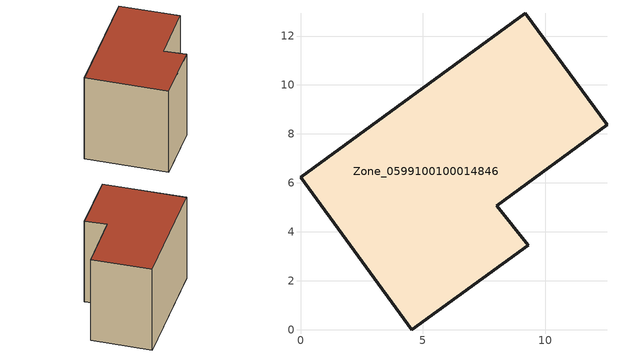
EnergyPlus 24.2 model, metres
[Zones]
Zone_0599100100014846
 floor ground (C_G): 0,6.23 9.19,12.93 12.53,8.37 8.03,5.07 9.3,3.45 4.54,0 z0
 wall outside (C_F): 9.3,3.45 8.03,5.07 12.53,8.37 9.19,12.93 0,6.23 4.54,0 9.3,3.45 z0:8.73
 roof outside (C_R): 0,6.23 4.54,0 9.3,3.45 8.03,5.07 12.53,8.37 9.19,12.93 z8.73
[BUILDING]
Pand.0599100100014846: North Axis=0; Terrain=City; Loads Convergence Tolerance Value=0.04; Temperature Convergence Tolerance Value=0.4; Solar Distribution=FullExterior; Maximum Number of Warmup Days=25; Minimum Number of Warmup Days=1
[Site:Location]
Rotterdam.The.Hague.AP_ZH_NLD Design_Conditions: Latitude=51.96; Longitude=4.45; Time Zone=1; Elevation=-4.5
[SITE:GROUNDTEMPERATURE:BUILDINGSURFACE]
18, 18, 18, 18, 18, 18, 18, 18, 18, 18, 18, 18
[MATERIAL] Thermal Absorptance=0.9; Solar Absorptance=0.7; Visible Absorptance=0.7
Name | Roughness | Thickness | Conductivity | Density | Specific Heat
G.TC.2015-2018 | MediumSmooth | 0.15 | 0.0428571 | 540 | 1210
F.TC.2015-2018 | Rough | 0.3 | 0.0666667 | 1920 | 840
R.TC.2015-2018 | MediumRough | 0.2 | 0.0333333 | 1500 | 1000
[CONSTRUCTION]
C_G: G.TC.2015-2018
C_F: F.TC.2015-2018
C_R: R.TC.2015-2018
[ZONE]
Zone_0599100100014846: Type=1; Multiplier=1; Ceiling Height=Autocalculate; Volume=Autocalculate; Floor Area=autocalculate; Part of Total Floor Area=Yes
[ZONEINFILTRATION:DESIGNFLOWRATE]
Infil_Zone_0599100100014846: Zone or ZoneList or Space or SpaceList=Zone_0599100100014846; Schedule=AlwaysOn; Design Flow Rate Calculation Method=Flow/Area; Flow Rate per Floor Area=0.0015; Constant Term Coefficient=1; Temperature Term Coefficient=0; Velocity Term Coefficient=0; Velocity Squared Term Coefficient=0
[HVACTEMPLATE:ZONE:IDEALLOADSAIRSYSTEM]
Zone_0599100100014846: Maximum Heating Supply Air Temperature=50; Minimum Cooling Supply Air Temperature=13; Maximum Heating Supply Air Humidity Ratio=0.0156; Minimum Cooling Supply Air Humidity Ratio=0.0077; Heating Limit=NoLimit; Cooling Limit=NoLimit; Dehumidification Control Type=ConstantSensibleHeatRatio; Cooling Sensible Heat Ratio=0.7; Dehumidification Setpoint=60; Humidification Control Type=None; Humidification Setpoint=30; Outdoor Air Method=None; Outdoor Air Flow Rate per Person=0.00944; Outdoor Air Flow Rate per Zone Floor Area=0; Outdoor Air Flow Rate per Zone=0; Demand Controlled Ventilation Type=None; Outdoor Air Economizer Type=NoEconomizer; Heat Recovery Type=None; Sensible Heat Recovery Effectiveness=0.7; Latent Heat Recovery Effectiveness=0.65
[ZONECONTROL:THERMOSTAT]
ThermostatControl_Zone_0599100100014846: Zone or ZoneList=Zone_0599100100014846; Control Type Schedule=DualSetpointControlType; Control 1=Thermostat_Zone_0599100100014846; Temperature Difference Between Cutout And Setpoint=0
[THERMOSTATSETPOINT:DUALSETPOINT]
Thermostat_Zone_0599100100014846: Heating Setpoint Temperature Schedule=HeatingSetpoint_Zone_0599100100014846; Cooling Setpoint Temperature Schedule=CoolingSetpoint_Zone_0599100100014846
[SCHEDULE:COMPACT]
HeatingSetpoint_Zone_0599100100014846: Through: 12/31, For: AllDays, Until: 24:00, 21
CoolingSetpoint_Zone_0599100100014846: Through: 12/31, For: AllDays, Until: 24:00, 24
DualSetpointControlType: Through: 12/31, For: AllDays, Until: 24:00, 4
AlwaysOn: Through: 12/31, For: AllDays, Until: 24:00, 1
